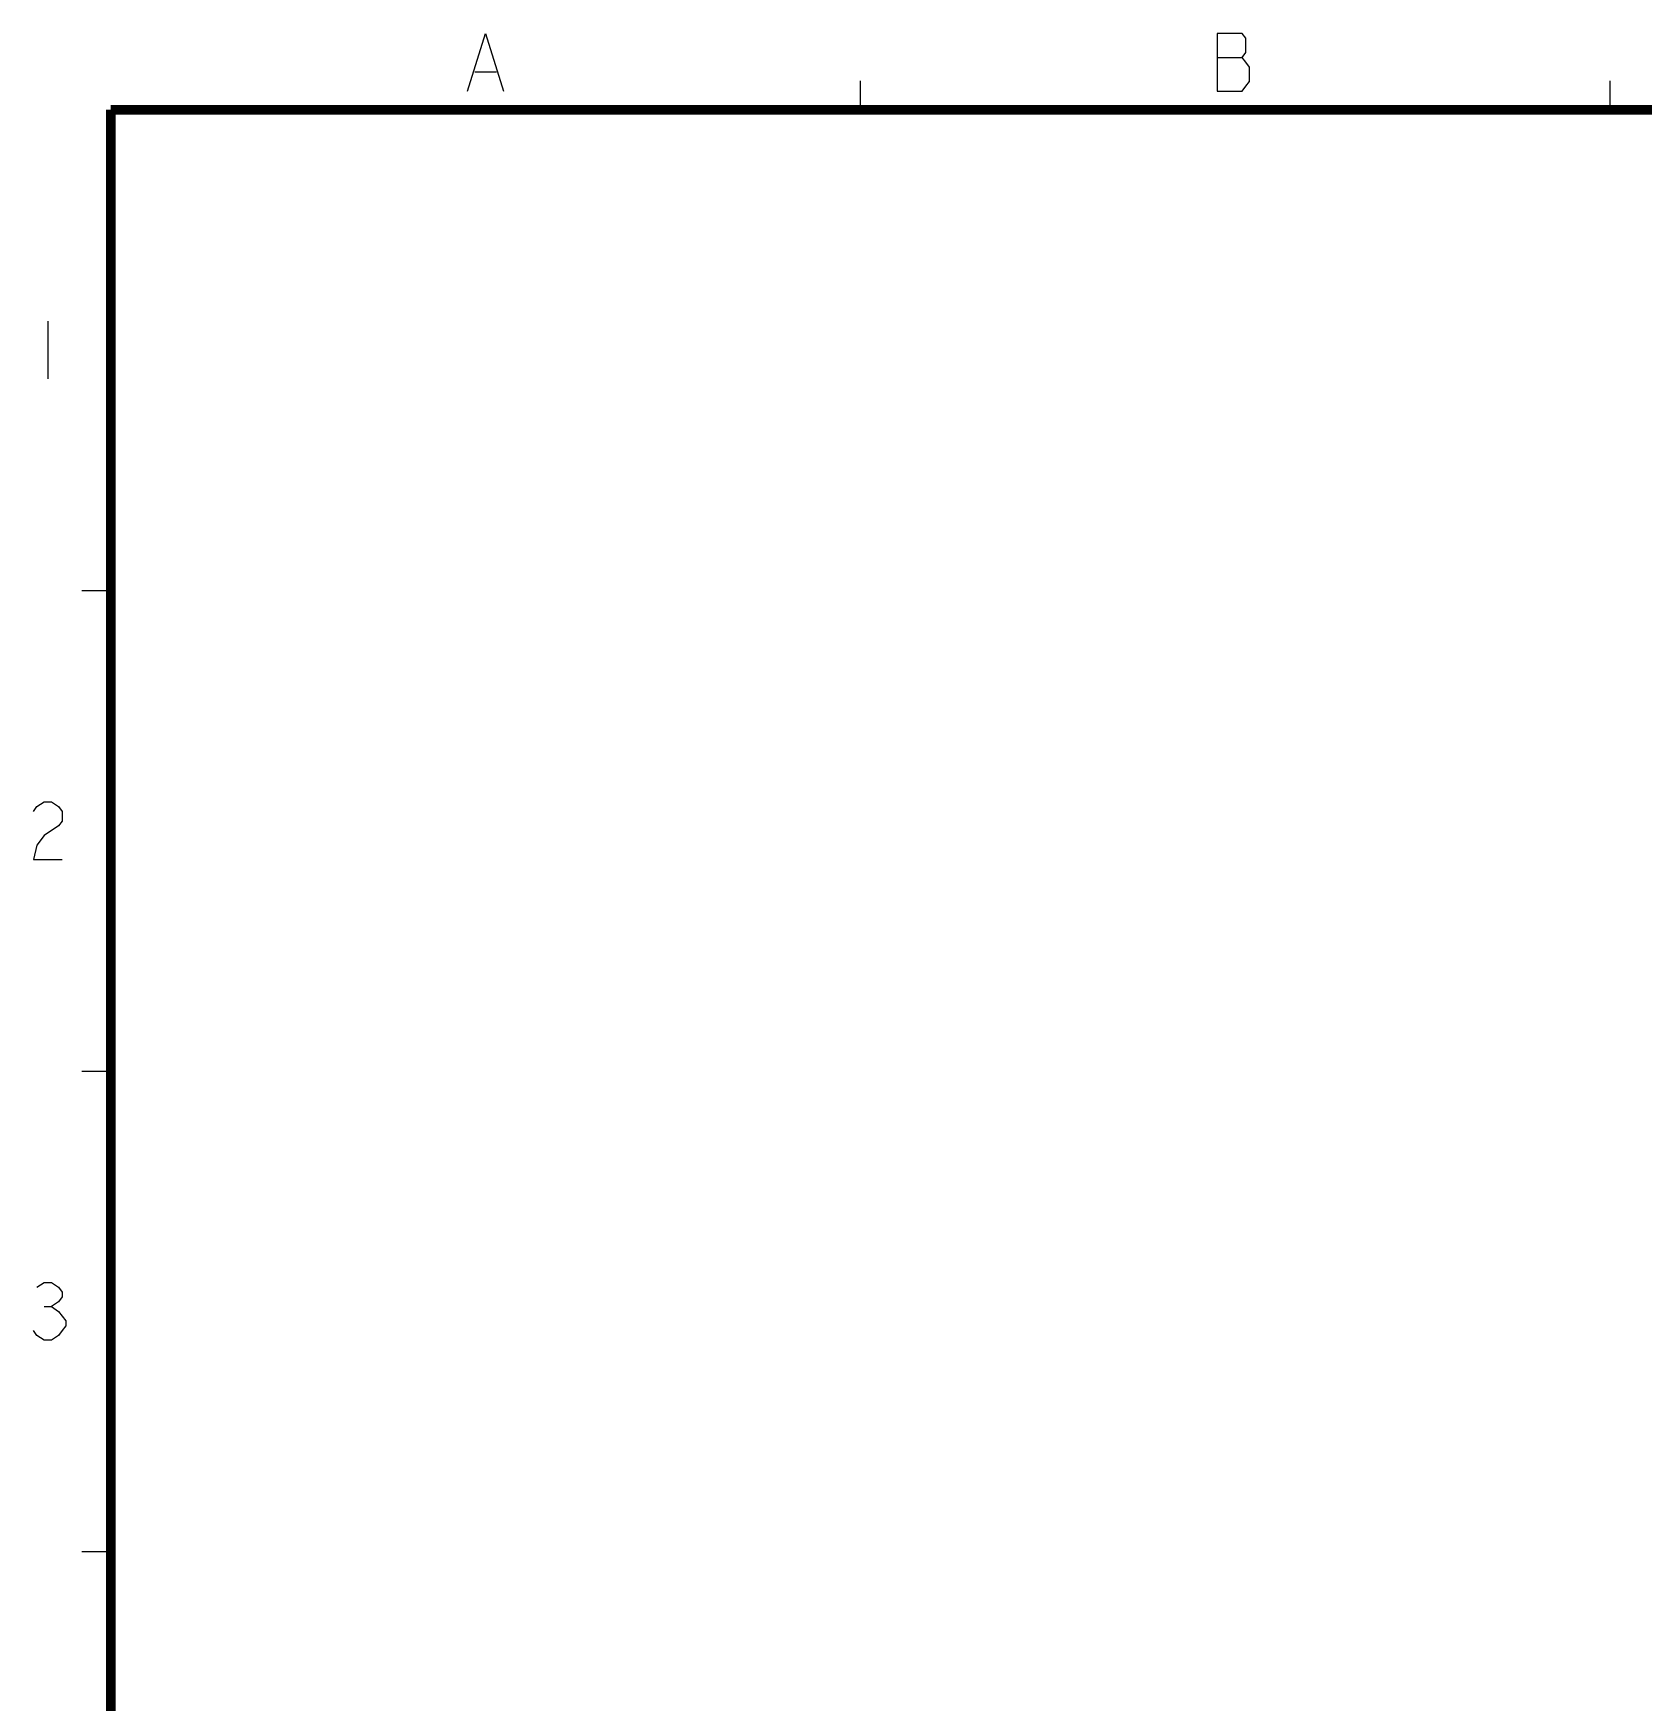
# Model space of a CAD drawing. Header units: millimetres. Extents: x 15 to 418, y 12 to 300.
# Drawn here: x 18 to 101.8, y 210.1 to 297 of the extents above; entities that cross this region are included whole.
import ezdxf

# ---------------------------------------------------------------- set-up
doc = ezdxf.new("R2010")
doc.units = ezdxf.units.MM
doc.header["$LTSCALE"] = 23.1
doc.layers.get('0').update_dxf_attribs({"linetype": 'CONTINUOUS'})

msp = doc.modelspace()

# ---------------------------------------------------------------- linework, layer by layer
at = {"color": 7, "linetype": 'Continuous'}
for p, q in [((79.563, 295.72), (80.875, 295.72)), ((40.937, 294.97), (42.063, 294.97)), ((61, 294.5), (61, 293)), ((100, 294.5), (100, 293)), ((18.723, 282), (18.723, 279)), ((20.5, 268), (22, 268)), ((20.5, 243), (22, 243)), ((18.535, 230.75), (18.91, 230.75)), ((20.5, 218), (22, 218))]:
    msp.add_line(p, q, dxfattribs=at)
for points in [[(40.562, 293.97), (41.5, 296.97), (42.437, 293.97)], [(79.563, 296.97), (79.563, 293.97), (80.875, 293.97), (81.062, 294.22), (81.25, 294.47), (81.25, 295.22), (81.062, 295.47), (80.875, 295.72), (81.062, 295.97), (81.062, 296.72), (80.875, 296.97), (79.563, 296.97)], [(17.973, 256.5), (18.16, 256.75), (18.535, 257), (18.91, 257), (19.285, 256.75), (19.473, 256.5), (19.473, 256), (19.285, 255.75)], [(19.285, 255.75), (18.535, 255.25), (18.16, 254.75), (17.973, 254), (19.473, 254)], [(18.16, 231.75), (18.535, 232), (18.91, 232), (19.285, 231.75), (19.473, 231.5), (19.473, 231.25), (19.285, 231), (18.91, 230.75), (19.285, 230.5), (19.473, 230.25), (19.66, 230), (19.66, 229.75), (19.473, 229.5), (19.285, 229.25), (18.91, 229), (18.535, 229), (18.16, 229.25), (17.973, 229.5)]]:
    msp.add_lwpolyline(points, dxfattribs=at)
at = {"color": 7, "linetype": 'Continuous', "const_width": 0.5}
for points in [[(22, 293), (22, 18)], [(412, 293), (22, 293)]]:
    msp.add_lwpolyline(points, dxfattribs=at)

doc.saveas('drawing.dxf')
